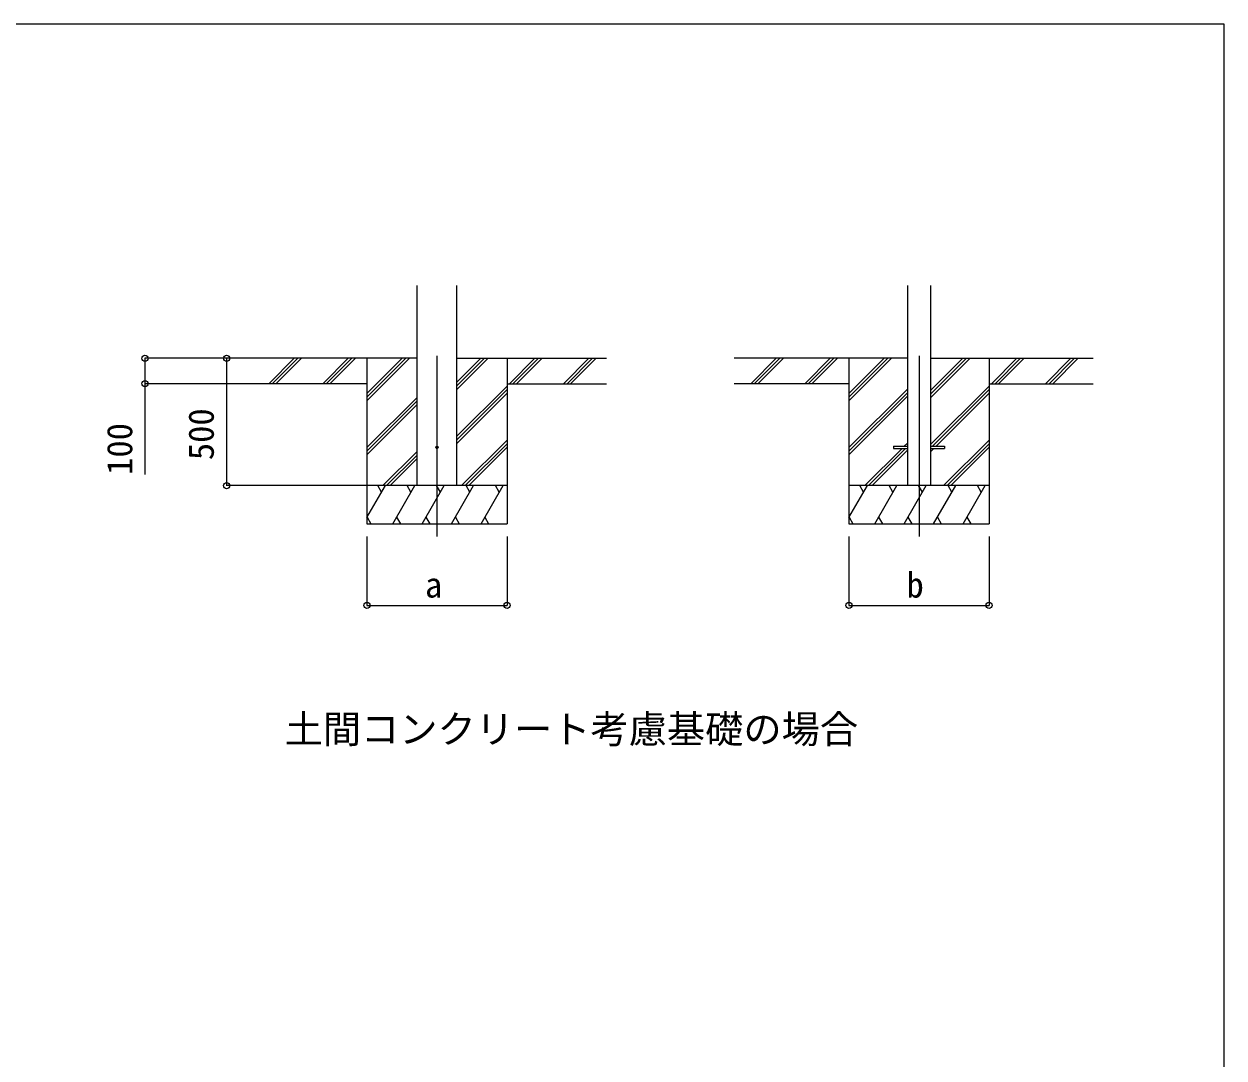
# Model space of a CAD drawing. Units: millimetres, scale not verified. Extents: x -7000 to 7000, y -10401 to 10355.
# Drawn here: x 2291 to 7000, y 5940 to 9999 of the extents above; entities that cross this region are included whole.
import ezdxf
from ezdxf.enums import TextEntityAlignment as Align

# ---------------------------------------------------------------- set-up
doc = ezdxf.new("R2010")
doc.units = ezdxf.units.MM
doc.header["$LTSCALE"] = 50
for name, color, linetype in [('0-2_USER1', 3, 'Continuous'), ('0-3_YKK_12', 2, 'Continuous'), ('0-4_YKK_13', 4, 'Continuous'), ('0-5_YKK_A1', 4, 'Continuous'), ('0-6_YKK_D', 6, 'Continuous'), ('0-7_YKK_ZWAK', 7, 'Continuous')]:
    doc.layers.add(name, color=color, linetype=linetype)
doc.styles.add('ＭＳ ゴシック', font='')
doc.styles.get('ＭＳ ゴシック').set_extended_font_data('MS Gothic')

msp = doc.modelspace()

# ---------------------------------------------------------------- linework, layer by layer
at = {"layer": '0-3_YKK_12'}
for p, q in [((3911.59, 8695.96), (3911.59, 7986.75)), ((5803.16, 8695.96), (5803.16, 7986.75))]:
    msp.add_line(p, q, dxfattribs=at)
at = {"layer": '0-4_YKK_13'}
for p, q in [((5703.16, 8341.25), (5703.16, 8332.25)), ((5703.16, 8341.25), (5757.96, 8341.25)), ((5848.36, 8341.25), (5903.16, 8341.25)), ((5903.16, 8341.25), (5903.16, 8332.25)), ((5703.16, 8332.25), (5757.96, 8332.25)), ((5848.36, 8332.25), (5903.16, 8332.25))]:
    msp.add_line(p, q, dxfattribs=at)
msp.add_circle((3911.59, 8336.75), 5, dxfattribs=at)
at = {"layer": '0-5_YKK_A1'}
for p, q in [((3833.84, 8186.75), (3833.84, 8972.1)), ((3989.34, 8186.75), (3989.34, 8972.1)), ((5757.96, 8972.1), (5757.96, 8186.75)), ((5848.36, 8972.1), (5848.36, 8186.75)), ((3833.84, 8686.75), (3185.64, 8686.75)), ((3252.32, 8588.16), (3350.92, 8686.75)), ((3265.06, 8586.75), (3365.06, 8686.75)), ((3279.2, 8586.75), (3379.2, 8686.75)), ((3464.45, 8588.16), (3563.05, 8686.75)), ((3477.19, 8586.75), (3577.19, 8686.75)), ((3491.34, 8586.75), (3591.34, 8686.75)), ((3636.59, 8686.75), (3636.59, 8036.75)), ((3636.59, 8519.87), (3803.47, 8686.75)), ((3636.59, 8534.01), (3789.33, 8686.75)), ((3636.59, 8548.16), (3775.18, 8686.75)), ((3989.34, 8564.25), (4111.84, 8686.75)), ((3989.34, 8578.4), (4097.69, 8686.75)), ((3989.34, 8592.54), (4083.55, 8686.75)), ((3989.34, 8686.75), (4577.21, 8686.75)), ((4186.59, 8686.75), (4186.59, 8036.75)), ((4195.68, 8586.75), (4295.68, 8686.75)), ((4209.82, 8586.75), (4309.83, 8686.75)), ((4223.97, 8586.75), (4323.97, 8686.75)), ((4407.82, 8586.75), (4507.82, 8686.75)), ((4421.96, 8586.75), (4521.96, 8686.75)), ((4436.1, 8586.75), (4536.1, 8686.75)), ((5757.96, 8686.75), (5077.21, 8686.75)), ((5143.89, 8588.16), (5242.49, 8686.75)), ((5156.63, 8586.75), (5256.63, 8686.75)), ((5170.77, 8586.75), (5270.77, 8686.75)), ((5356.02, 8588.16), (5454.62, 8686.75)), ((5368.76, 8586.75), (5468.76, 8686.75)), ((5382.91, 8586.75), (5482.91, 8686.75)), ((5528.16, 8686.75), (5528.16, 8036.75)), ((5528.16, 8519.87), (5695.04, 8686.75)), ((5528.16, 8534.01), (5680.9, 8686.75)), ((5528.16, 8548.16), (5666.75, 8686.75)), ((5848.36, 8531.7), (6003.41, 8686.75)), ((5848.36, 8545.85), (5989.26, 8686.75)), ((5848.36, 8559.99), (5975.12, 8686.75)), ((5848.36, 8686.75), (6486.36, 8686.75)), ((6078.16, 8686.75), (6078.16, 8036.75)), ((6087.25, 8586.75), (6187.25, 8686.75)), ((6101.4, 8586.75), (6201.4, 8686.75)), ((6115.54, 8586.75), (6215.54, 8686.75)), ((6299.39, 8586.75), (6399.39, 8686.75)), ((6313.53, 8586.75), (6413.53, 8686.75)), ((6327.67, 8586.75), (6427.67, 8686.75)), ((3636.59, 8586.75), (3185.64, 8586.75)), ((3989.34, 8380.41), (4186.59, 8577.66)), ((4186.59, 8586.75), (4577.21, 8586.75)), ((5528.16, 8586.75), (5077.21, 8586.75)), ((5848.36, 8347.86), (6078.16, 8577.66)), ((6078.16, 8586.75), (6486.36, 8586.75)), ((3636.59, 8336.03), (3833.84, 8533.27)), ((3989.34, 8366.27), (4186.59, 8563.51)), ((3989.34, 8352.12), (4186.59, 8549.37)), ((5528.16, 8336.03), (5757.96, 8565.82)), ((5528.16, 8321.88), (5757.96, 8551.68)), ((5528.16, 8307.74), (5757.96, 8537.54)), ((5855.89, 8341.25), (6078.16, 8563.51)), ((5870.04, 8341.25), (6078.16, 8549.37)), ((3636.59, 8321.88), (3833.84, 8519.13)), ((3636.59, 8307.74), (3833.84, 8504.99)), ((4007.81, 8186.75), (4186.59, 8365.52)), ((4021.95, 8186.75), (4186.59, 8351.38)), ((4036.1, 8186.75), (4186.59, 8337.24)), ((5745.52, 8341.25), (5757.96, 8353.69)), ((5899.38, 8186.75), (6078.16, 8365.52)), ((5913.52, 8186.75), (6078.16, 8351.38)), ((5927.67, 8186.75), (6078.16, 8337.24)), ((3699.44, 8186.75), (3833.84, 8321.14)), ((3713.59, 8186.75), (3833.84, 8307)), ((3727.73, 8186.75), (3833.84, 8292.86)), ((5591.01, 8186.75), (5736.52, 8332.25)), ((5605.16, 8186.75), (5750.66, 8332.25)), ((5619.3, 8186.75), (5757.96, 8325.41)), ((5848.36, 8319.57), (5861.04, 8332.25)), ((4186.59, 8186.75), (3636.59, 8186.75)), ((3636.59, 8061.3), (3709.02, 8186.75)), ((3694.01, 8160.77), (3679.01, 8186.75)), ((3737.88, 8036.75), (3824.49, 8186.75)), ((3809.48, 8160.77), (3794.48, 8186.75)), ((3853.35, 8036.75), (3939.96, 8186.75)), ((3924.95, 8160.77), (3909.95, 8186.75)), ((3968.82, 8036.75), (4055.43, 8186.75)), ((4040.42, 8160.77), (4025.42, 8186.75)), ((4084.29, 8036.75), (4170.9, 8186.75)), ((4155.89, 8160.77), (4140.89, 8186.75)), ((6078.16, 8186.75), (5528.16, 8186.75)), ((5528.16, 8061.3), (5600.59, 8186.75)), ((5585.58, 8160.77), (5570.58, 8186.75)), ((5629.45, 8036.75), (5716.06, 8186.75)), ((5701.06, 8160.77), (5686.05, 8186.75)), ((5744.92, 8036.75), (5831.53, 8186.75)), ((5816.52, 8160.77), (5801.52, 8186.75)), ((5860.39, 8036.75), (5947, 8186.75)), ((5931.99, 8160.77), (5916.99, 8186.75)), ((5975.86, 8036.75), (6062.47, 8186.75)), ((6047.47, 8160.77), (6032.46, 8186.75)), ((3637.41, 8062.73), (3652.41, 8036.75)), ((3752.88, 8062.73), (3767.88, 8036.75)), ((3868.35, 8062.73), (3883.35, 8036.75)), ((3983.82, 8062.73), (3998.82, 8036.75)), ((4099.29, 8062.73), (4114.29, 8036.75)), ((5528.98, 8062.73), (5543.98, 8036.75)), ((5644.45, 8062.73), (5659.45, 8036.75)), ((5759.92, 8062.73), (5774.92, 8036.75)), ((5875.39, 8062.73), (5890.39, 8036.75)), ((5990.86, 8062.73), (6005.86, 8036.75)), ((3636.59, 8036.75), (4186.59, 8036.75)), ((5528.16, 8036.75), (6078.16, 8036.75))]:
    msp.add_line(p, q, dxfattribs=at)
at = {"layer": '0-6_YKK_D'}
for p, q in [((3251.25, 8686.75), (2764.64, 8686.75)), ((3410.53, 8686.75), (3084.64, 8686.75)), ((3085.64, 8686.75), (3085.64, 8186.75)), ((3251.25, 8586.75), (2764.64, 8586.75)), ((3635.59, 8186.75), (3084.64, 8186.75)), ((3636.59, 7986.75), (3636.59, 7715.75)), ((4186.59, 7986.75), (4186.59, 7715.75)), ((5528.16, 7986.75), (5528.16, 7715.75)), ((6078.16, 7986.75), (6078.16, 7715.75)), ((3636.59, 7716.75), (4186.59, 7716.75)), ((5528.16, 7716.75), (6078.16, 7716.75))]:
    msp.add_line(p, q, dxfattribs=at)
msp.add_lwpolyline([(2765.64, 8686.75), (2765.64, 8586.75), (2765.64, 8229.84)], dxfattribs=at)
for centre in [(2765.64, 8686.75), (3085.64, 8686.75), (2765.64, 8586.75), (3085.64, 8186.75), (3636.59, 7716.75), (4186.59, 7716.75), (5528.16, 7716.75), (6078.16, 7716.75)]:
    msp.add_circle(centre, 12, dxfattribs=at)
at = {"layer": '0-7_YKK_ZWAK'}
msp.add_line((-7000, 9998.9), (7000, 9998.9), dxfattribs=at)
msp.add_lwpolyline([(-7000, -10401.1), (7000, -10401.1), (7000, 9998.9)], dxfattribs=at)

# ---------------------------------------------------------------- texts
at = {"layer": '0-2_USER1', "style": 'ＭＳ ゴシック'}
msp.add_text('土間コンクリート考慮基礎の場合', height=110, dxfattribs=at).set_placement((3313.46, 7142.97), align=Align.BOTTOM_LEFT)
at = {"layer": '0-6_YKK_D', "style": 'ＭＳ ゴシック'}
for s, p in [('500', (3065.64, 8286.84)), ('100', (2745.64, 8228.98))]:
    msp.add_text(s, height=99.71, rotation=90, dxfattribs=at).set_placement(p, align=Align.BOTTOM_LEFT)
for s, p in [('a', (3864.45, 7717.55)), ('b', (5754.09, 7717.55))]:
    msp.add_text(s, height=99.71, dxfattribs=at).set_placement(p, align=Align.BOTTOM_LEFT)

doc.saveas('drawing.dxf')
